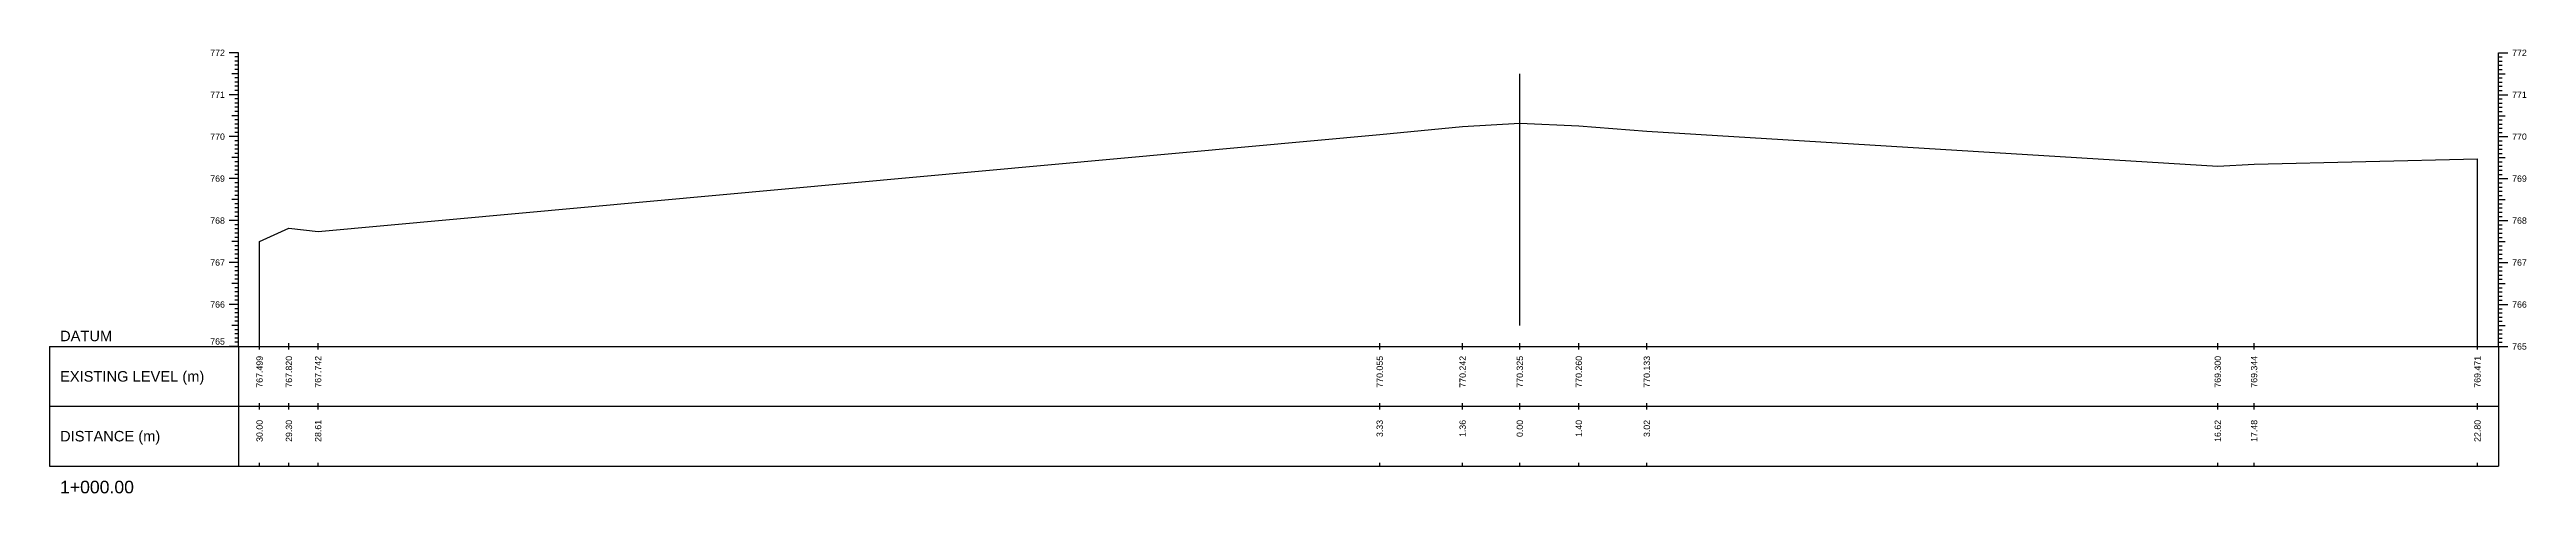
# Model space of a CAD drawing. Header units: millimetres. Extents: x 505 to 14020, y 627 to 6964.
# Drawn here: x 9317 to 9906, y 5309 to 5414 of the extents above; entities that cross this region are included whole.
import ezdxf
from ezdxf.enums import TextEntityAlignment as Align

# ---------------------------------------------------------------- set-up
doc = ezdxf.new("R2010")
doc.units = ezdxf.units.MM
for name, color, linetype in [('CL', 4, 'Continuous'), ('CS_Drawing', 7, 'Continuous'), ('GL', 3, 'Continuous')]:
    doc.layers.add(name, color=color, linetype=linetype)
doc.styles.get("Standard").update_dxf_attribs({"font": 'arial.ttf'})

msp = doc.modelspace()

# ---------------------------------------------------------------- linework, layer by layer
at = {"layer": 'CL', "ltscale": 10}
msp.add_line((9666.759, 5348.599), (9666.759, 5408.599), dxfattribs=at)
at = {"layer": 'CS_Drawing'}
for p, q in [((9361.759, 5413.599), (9359.509, 5413.599)), ((9361.759, 5413.599), (9360.184, 5413.599)), ((9361.759, 5413.599), (9360.859, 5413.599)), ((9361.759, 5343.599), (9361.759, 5413.599)), ((9899.738, 5413.599), (9901.988, 5413.599)), ((9899.738, 5413.599), (9901.313, 5413.599)), ((9899.738, 5413.599), (9900.638, 5413.599)), ((9899.738, 5343.599), (9899.738, 5413.599)), ((9361.759, 5408.599), (9360.184, 5408.599)), ((9361.759, 5412.599), (9360.859, 5412.599)), ((9361.759, 5411.599), (9360.859, 5411.599)), ((9361.759, 5410.599), (9360.859, 5410.599)), ((9361.759, 5409.599), (9360.859, 5409.599)), ((9361.759, 5408.599), (9360.859, 5408.599)), ((9361.759, 5407.599), (9360.859, 5407.599)), ((9899.738, 5412.599), (9900.638, 5412.599)), ((9899.738, 5411.599), (9900.638, 5411.599)), ((9899.738, 5410.599), (9900.638, 5410.599)), ((9899.738, 5409.599), (9900.638, 5409.599)), ((9899.738, 5408.599), (9901.313, 5408.599)), ((9899.738, 5408.599), (9900.638, 5408.599)), ((9899.738, 5407.599), (9900.638, 5407.599)), ((9361.759, 5403.599), (9359.509, 5403.599)), ((9361.759, 5403.599), (9360.184, 5403.599)), ((9361.759, 5406.599), (9360.859, 5406.599)), ((9361.759, 5405.599), (9360.859, 5405.599)), ((9361.759, 5404.599), (9360.859, 5404.599)), ((9361.759, 5403.599), (9360.859, 5403.599)), ((9361.759, 5402.599), (9360.859, 5402.599)), ((9361.759, 5401.599), (9360.859, 5401.599)), ((9899.738, 5406.599), (9900.638, 5406.599)), ((9899.738, 5405.599), (9900.638, 5405.599)), ((9899.738, 5404.599), (9900.638, 5404.599)), ((9899.738, 5403.599), (9901.988, 5403.599)), ((9899.738, 5403.599), (9901.313, 5403.599)), ((9899.738, 5403.599), (9900.638, 5403.599)), ((9899.738, 5402.599), (9900.638, 5402.599)), ((9899.738, 5401.599), (9900.638, 5401.599)), ((9361.759, 5398.599), (9360.184, 5398.599)), ((9361.759, 5400.599), (9360.859, 5400.599)), ((9361.759, 5399.599), (9360.859, 5399.599)), ((9361.759, 5398.599), (9360.859, 5398.599)), ((9361.759, 5397.599), (9360.859, 5397.599)), ((9361.759, 5396.599), (9360.859, 5396.599)), ((9361.759, 5395.599), (9360.859, 5395.599)), ((9899.738, 5400.599), (9900.638, 5400.599)), ((9899.738, 5399.599), (9900.638, 5399.599)), ((9899.738, 5398.599), (9901.313, 5398.599)), ((9899.738, 5398.599), (9900.638, 5398.599)), ((9899.738, 5397.599), (9900.638, 5397.599)), ((9899.738, 5396.599), (9900.638, 5396.599)), ((9899.738, 5395.599), (9900.638, 5395.599)), ((9361.759, 5393.599), (9359.509, 5393.599)), ((9361.759, 5393.599), (9360.184, 5393.599)), ((9361.759, 5394.599), (9360.859, 5394.599)), ((9361.759, 5393.599), (9360.859, 5393.599)), ((9361.759, 5392.599), (9360.859, 5392.599)), ((9361.759, 5391.599), (9360.859, 5391.599)), ((9361.759, 5390.599), (9360.859, 5390.599)), ((9361.759, 5389.599), (9360.859, 5389.599)), ((9899.738, 5394.599), (9900.638, 5394.599)), ((9899.738, 5393.599), (9901.988, 5393.599)), ((9899.738, 5393.599), (9901.313, 5393.599)), ((9899.738, 5393.599), (9900.638, 5393.599)), ((9899.738, 5392.599), (9900.638, 5392.599)), ((9899.738, 5391.599), (9900.638, 5391.599)), ((9899.738, 5390.599), (9900.638, 5390.599)), ((9899.738, 5389.599), (9900.638, 5389.599)), ((9361.759, 5383.599), (9359.509, 5383.599)), ((9361.759, 5388.599), (9360.184, 5388.599)), ((9361.759, 5383.599), (9360.184, 5383.599)), ((9361.759, 5388.599), (9360.859, 5388.599)), ((9361.759, 5387.599), (9360.859, 5387.599)), ((9361.759, 5386.599), (9360.859, 5386.599)), ((9361.759, 5385.599), (9360.859, 5385.599)), ((9361.759, 5384.599), (9360.859, 5384.599)), ((9361.759, 5383.599), (9360.859, 5383.599)), ((9894.738, 5343.599), (9894.738, 5388.309)), ((9899.738, 5388.599), (9901.313, 5388.599)), ((9899.738, 5388.599), (9900.638, 5388.599)), ((9899.738, 5387.599), (9900.638, 5387.599)), ((9899.738, 5386.599), (9900.638, 5386.599)), ((9899.738, 5385.599), (9900.638, 5385.599)), ((9899.738, 5384.599), (9900.638, 5384.599)), ((9899.738, 5383.599), (9901.988, 5383.599)), ((9899.738, 5383.599), (9901.313, 5383.599)), ((9899.738, 5383.599), (9900.638, 5383.599)), ((9361.759, 5378.599), (9360.184, 5378.599)), ((9361.759, 5382.599), (9360.859, 5382.599)), ((9361.759, 5381.599), (9360.859, 5381.599)), ((9361.759, 5380.599), (9360.859, 5380.599)), ((9361.759, 5379.599), (9360.859, 5379.599)), ((9361.759, 5378.599), (9360.859, 5378.599)), ((9361.759, 5377.599), (9360.859, 5377.599)), ((9899.738, 5382.599), (9900.638, 5382.599)), ((9899.738, 5381.599), (9900.638, 5381.599)), ((9899.738, 5380.599), (9900.638, 5380.599)), ((9899.738, 5379.599), (9900.638, 5379.599)), ((9899.738, 5378.599), (9901.313, 5378.599)), ((9899.738, 5378.599), (9900.638, 5378.599)), ((9899.738, 5377.599), (9900.638, 5377.599)), ((9361.759, 5373.599), (9359.509, 5373.599)), ((9361.759, 5373.599), (9360.184, 5373.599)), ((9361.759, 5376.599), (9360.859, 5376.599)), ((9361.759, 5375.599), (9360.859, 5375.599)), ((9361.759, 5374.599), (9360.859, 5374.599)), ((9361.759, 5373.599), (9360.859, 5373.599)), ((9361.759, 5372.599), (9360.859, 5372.599)), ((9899.738, 5376.599), (9900.638, 5376.599)), ((9899.738, 5375.599), (9900.638, 5375.599)), ((9899.738, 5374.599), (9900.638, 5374.599)), ((9899.738, 5373.599), (9901.988, 5373.599)), ((9899.738, 5373.599), (9901.313, 5373.599)), ((9899.738, 5373.599), (9900.638, 5373.599)), ((9899.738, 5372.599), (9900.638, 5372.599)), ((9361.759, 5368.599), (9360.184, 5368.599)), ((9361.759, 5371.599), (9360.859, 5371.599)), ((9361.759, 5370.599), (9360.859, 5370.599)), ((9361.759, 5369.599), (9360.859, 5369.599)), ((9361.759, 5368.599), (9360.859, 5368.599)), ((9361.759, 5367.599), (9360.859, 5367.599)), ((9361.759, 5366.599), (9360.859, 5366.599)), ((9366.759, 5343.599), (9366.759, 5368.589)), ((9899.738, 5371.599), (9900.638, 5371.599)), ((9899.738, 5370.599), (9900.638, 5370.599)), ((9899.738, 5369.599), (9900.638, 5369.599)), ((9899.738, 5368.599), (9901.313, 5368.599)), ((9899.738, 5368.599), (9900.638, 5368.599)), ((9899.738, 5367.599), (9900.638, 5367.599)), ((9899.738, 5366.599), (9900.638, 5366.599)), ((9361.759, 5363.599), (9359.509, 5363.599)), ((9361.759, 5363.599), (9360.184, 5363.599)), ((9361.759, 5365.599), (9360.859, 5365.599)), ((9361.759, 5364.599), (9360.859, 5364.599)), ((9361.759, 5363.599), (9360.859, 5363.599)), ((9361.759, 5362.599), (9360.859, 5362.599)), ((9361.759, 5361.599), (9360.859, 5361.599)), ((9361.759, 5360.599), (9360.859, 5360.599)), ((9899.738, 5365.599), (9900.638, 5365.599)), ((9899.738, 5364.599), (9900.638, 5364.599)), ((9899.738, 5363.599), (9901.988, 5363.599)), ((9899.738, 5363.599), (9901.313, 5363.599)), ((9899.738, 5363.599), (9900.638, 5363.599)), ((9899.738, 5362.599), (9900.638, 5362.599)), ((9899.738, 5361.599), (9900.638, 5361.599)), ((9899.738, 5360.599), (9900.638, 5360.599)), ((9361.759, 5358.599), (9360.184, 5358.599)), ((9361.759, 5359.599), (9360.859, 5359.599)), ((9361.759, 5358.599), (9360.859, 5358.599)), ((9361.759, 5357.599), (9360.859, 5357.599)), ((9361.759, 5356.599), (9360.859, 5356.599)), ((9361.759, 5355.599), (9360.859, 5355.599)), ((9361.759, 5354.599), (9360.859, 5354.599)), ((9899.738, 5359.599), (9900.638, 5359.599)), ((9899.738, 5358.599), (9901.313, 5358.599)), ((9899.738, 5358.599), (9900.638, 5358.599)), ((9899.738, 5357.599), (9900.638, 5357.599)), ((9899.738, 5356.599), (9900.638, 5356.599)), ((9899.738, 5355.599), (9900.638, 5355.599)), ((9899.738, 5354.599), (9900.638, 5354.599)), ((9361.759, 5353.599), (9359.509, 5353.599)), ((9361.759, 5353.599), (9360.184, 5353.599)), ((9361.759, 5348.599), (9360.184, 5348.599)), ((9361.759, 5353.599), (9360.859, 5353.599)), ((9361.759, 5352.599), (9360.859, 5352.599)), ((9361.759, 5351.599), (9360.859, 5351.599)), ((9361.759, 5350.599), (9360.859, 5350.599)), ((9361.759, 5349.599), (9360.859, 5349.599)), ((9361.759, 5348.599), (9360.859, 5348.599)), ((9899.738, 5353.599), (9901.988, 5353.599)), ((9899.738, 5353.599), (9901.313, 5353.599)), ((9899.738, 5353.599), (9900.638, 5353.599)), ((9899.738, 5352.599), (9900.638, 5352.599)), ((9899.738, 5351.599), (9900.638, 5351.599)), ((9899.738, 5350.599), (9900.638, 5350.599)), ((9899.738, 5349.599), (9900.638, 5349.599)), ((9899.738, 5348.599), (9901.313, 5348.599)), ((9899.738, 5348.599), (9900.638, 5348.599)), ((9316.759, 5343.599), (9361.759, 5343.599)), ((9316.759, 5343.599), (9316.759, 5315.099)), ((9361.759, 5343.599), (9359.509, 5343.599)), ((9361.759, 5343.599), (9360.184, 5343.599)), ((9361.759, 5347.599), (9360.859, 5347.599)), ((9361.759, 5346.599), (9360.859, 5346.599)), ((9361.759, 5345.599), (9360.859, 5345.599)), ((9361.759, 5344.599), (9360.859, 5344.599)), ((9361.759, 5343.599), (9360.859, 5343.599)), ((9361.759, 5343.599), (9899.738, 5343.599)), ((9361.759, 5343.599), (9361.759, 5315.099)), ((9366.759, 5342.849), (9366.759, 5344.349)), ((9373.752, 5342.849), (9373.752, 5344.349)), ((9380.688, 5342.849), (9380.688, 5344.349)), ((9633.411, 5342.849), (9633.411, 5344.349)), ((9653.156, 5342.849), (9653.156, 5344.349)), ((9666.759, 5342.849), (9666.759, 5344.349)), ((9680.803, 5342.849), (9680.803, 5344.349)), ((9697.003, 5342.849), (9697.003, 5344.349)), ((9832.91, 5342.849), (9832.91, 5344.349)), ((9841.561, 5342.849), (9841.561, 5344.349)), ((9894.738, 5342.849), (9894.738, 5344.349)), ((9899.738, 5347.599), (9900.638, 5347.599)), ((9899.738, 5346.599), (9900.638, 5346.599)), ((9899.738, 5345.599), (9900.638, 5345.599)), ((9899.738, 5344.599), (9900.638, 5344.599)), ((9899.738, 5343.599), (9901.988, 5343.599)), ((9899.738, 5343.599), (9901.313, 5343.599)), ((9899.738, 5343.599), (9900.638, 5343.599)), ((9899.738, 5343.599), (9899.738, 5315.099)), ((9316.759, 5329.349), (9361.759, 5329.349)), ((9361.759, 5329.349), (9899.738, 5329.349)), ((9361.759, 5329.349), (9899.738, 5329.349)), ((9366.759, 5328.599), (9366.759, 5330.099)), ((9373.752, 5328.599), (9373.752, 5330.099)), ((9380.688, 5328.599), (9380.688, 5330.099)), ((9633.411, 5328.599), (9633.411, 5330.099)), ((9653.156, 5328.599), (9653.156, 5330.099)), ((9666.759, 5328.599), (9666.759, 5330.099)), ((9680.803, 5328.599), (9680.803, 5330.099)), ((9697.003, 5328.599), (9697.003, 5330.099)), ((9832.91, 5328.599), (9832.91, 5330.099)), ((9841.561, 5328.599), (9841.561, 5330.099)), ((9894.738, 5328.599), (9894.738, 5330.099)), ((9316.759, 5315.099), (9361.759, 5315.099)), ((9361.759, 5315.099), (9899.738, 5315.099)), ((9366.759, 5315.099), (9366.759, 5315.849)), ((9373.752, 5315.099), (9373.752, 5315.849)), ((9380.688, 5315.099), (9380.688, 5315.849)), ((9633.411, 5315.099), (9633.411, 5315.849)), ((9653.156, 5315.099), (9653.156, 5315.849)), ((9666.759, 5315.099), (9666.759, 5315.849)), ((9680.803, 5315.099), (9680.803, 5315.849)), ((9697.003, 5315.099), (9697.003, 5315.849)), ((9832.91, 5315.099), (9832.91, 5315.849)), ((9841.561, 5315.099), (9841.561, 5315.849)), ((9894.738, 5315.099), (9894.738, 5315.849))]:
    msp.add_line(p, q, dxfattribs=at)
at = {"layer": 'GL'}
msp.add_lwpolyline([(9366.759, 5368.589), (9373.752, 5371.799), (9380.688, 5371.019), (9633.411, 5394.149), (9653.156, 5396.019), (9666.759, 5396.849), (9680.803, 5396.199), (9697.003, 5394.929), (9832.91, 5386.599), (9841.561, 5387.039), (9894.738, 5388.309)], dxfattribs=at)

# ---------------------------------------------------------------- texts
at = {"layer": 'CS_Drawing'}
for s, p in [('772', (9358.509, 5413.599)), ('771', (9358.509, 5403.599)), ('770', (9358.509, 5393.599)), ('769', (9358.509, 5383.599)), ('768', (9358.509, 5373.599)), ('767', (9358.509, 5363.599)), ('766', (9358.509, 5353.599))]:
    msp.add_text(s, height=1.5, dxfattribs=at).set_placement(p, align=Align.MIDDLE_RIGHT)
for s, height, p in [('772', 1.5, (9902.988, 5413.599)), ('771', 1.5, (9902.988, 5403.599)), ('770', 1.5, (9902.988, 5393.599)), ('769', 1.5, (9902.988, 5383.599)), ('768', 1.5, (9902.988, 5373.599)), ('767', 1.5, (9902.988, 5363.599)), ('766', 1.5, (9902.988, 5353.599)), ('DATUM', 2.5, (9319.259, 5346.099)), ('765', 1.5, (9902.988, 5343.599)), ('765', 1.5, (9902.988, 5343.599)), ('EXISTING LEVEL (m)', 2.5, (9319.259, 5336.474)), ('DISTANCE (m)', 2.5, (9319.259, 5322.224)), ('1+000.00', 3, (9319.259, 5310.099))]:
    msp.add_text(s, height=height, dxfattribs=at).set_placement(p, align=Align.MIDDLE_LEFT)
msp.add_text('765', height=1.5, dxfattribs=at).set_placement((9358.509, 5344.049), align=Align.RIGHT)
for s, p in [('767.499', (9366.759, 5341.349)), ('767.820', (9373.752, 5341.349)), ('767.742', (9380.688, 5341.349)), ('770.055', (9633.411, 5341.349)), ('770.242', (9653.156, 5341.349)), ('770.325', (9666.759, 5341.349)), ('770.260', (9680.803, 5341.349)), ('770.133', (9697.003, 5341.349)), ('769.300', (9832.91, 5341.349)), ('769.344', (9841.561, 5341.349)), ('769.471', (9894.738, 5341.349)), ('30.00', (9366.759, 5326.099)), ('29.30', (9373.752, 5326.099)), ('28.61', (9380.688, 5326.099)), ('3.33', (9633.411, 5326.099)), ('1.36', (9653.156, 5326.099)), ('0.00', (9666.759, 5326.099)), ('1.40', (9680.803, 5326.099)), ('3.02', (9697.003, 5326.099)), ('16.62', (9832.91, 5326.099)), ('17.48', (9841.561, 5326.099)), ('22.80', (9894.738, 5326.099))]:
    msp.add_text(s, height=1.5, rotation=90, dxfattribs=at).set_placement(p, align=Align.MIDDLE_RIGHT)

doc.saveas('drawing.dxf')
